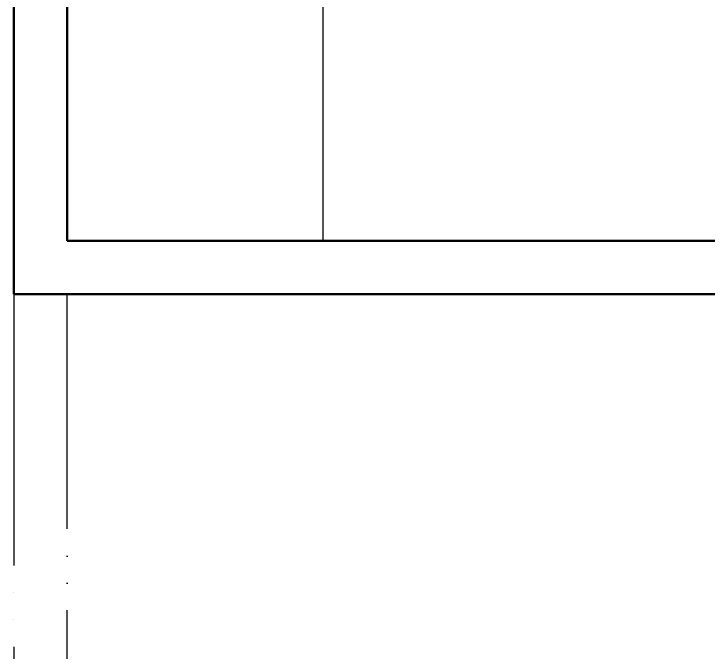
# Model space of a CAD drawing. Header units: millimetres. Extents: x 44692 to 659456, y -26273 to 96111.
# Drawn here: x 148411 to 149711, y -16787 to -15592 of the extents above; entities that cross this region are included whole.
import ezdxf

# ---------------------------------------------------------------- set-up
doc = ezdxf.new("R2010")
doc.units = ezdxf.units.MM
doc.header["$LTSCALE"] = 100
doc.linetypes.add('DIVIDEX2', pattern=[6.604, 5.08, -0.508, 0, -0.508, 0, -0.508])
doc.layers.add('Muebles', color=112, linetype='Continuous')
doc.layers.add('Puertas', color=43, linetype='DIVIDEX2')
doc.layers.add('Paredes', color=7, linetype='Continuous', lineweight=50)

msp = doc.modelspace()

# ---------------------------------------------------------------- linework, layer by layer
at = {"layer": 'Muebles'}
msp.add_line((148990.322, -16017.233), (148990.322, -14417.233), dxfattribs=at)
at = {"layer": 'Paredes'}
for p, q in [((148411.465, -14317.233), (148411.465, -16117.233)), ((148411.465, -16117.233), (148411.465, -14417.233)), ((148511.465, -14417.233), (148511.465, -16017.233)), ((150511.465, -16017.233), (148511.465, -16017.233)), ((148511.465, -16117.233), (148411.465, -16117.233)), ((148511.465, -16117.233), (150511.465, -16117.233))]:
    msp.add_line(p, q, dxfattribs=at)
at = {"layer": 'Puertas'}
for p, q in [((148411.465, -16117.233), (148411.465, -17738.229)), ((148511.465, -17217.233), (148511.465, -16117.233))]:
    msp.add_line(p, q, dxfattribs=at)

doc.saveas('drawing.dxf')
